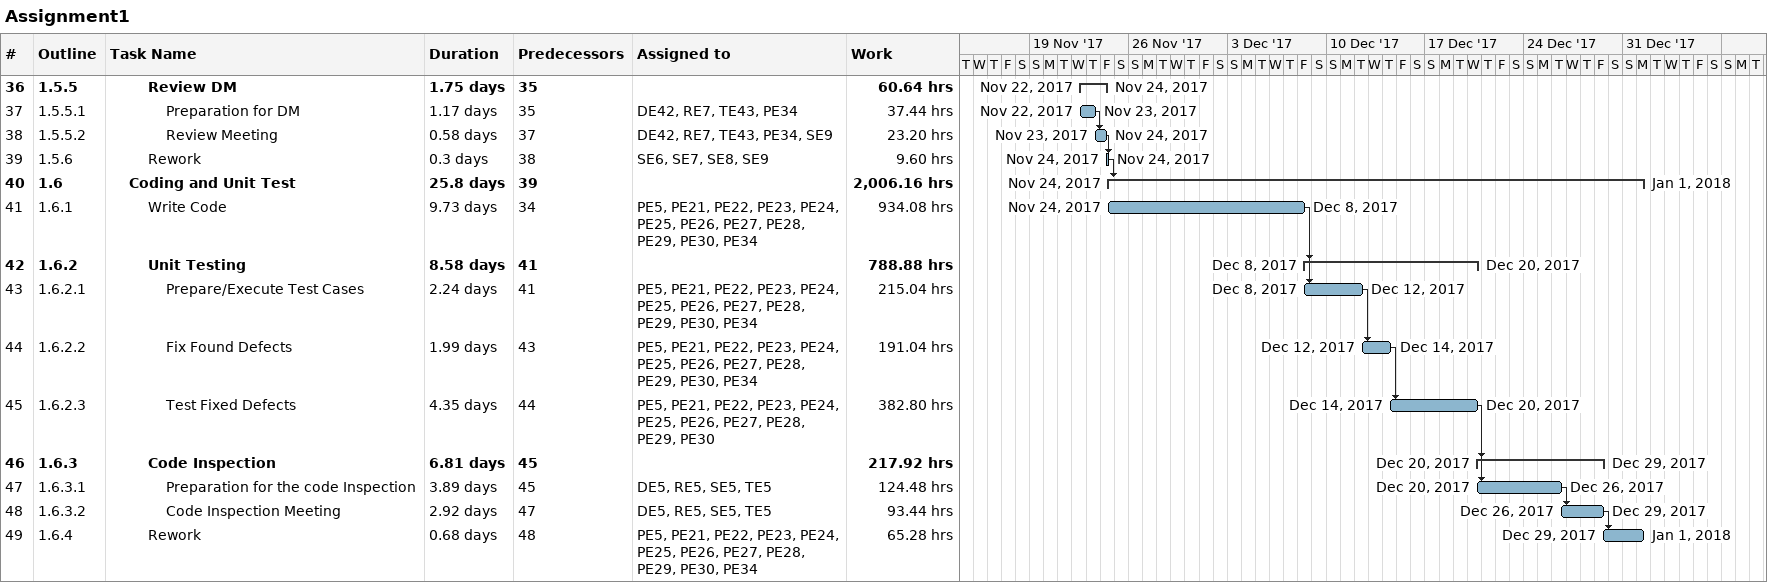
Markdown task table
Assignment1

| ID | WBS | Task | Duration | Start | Finish | Predecessors | Resources | Work (h) |
|---|---|---|---|---|---|---|---|---|
| 36 | 1.5.5 | **Review DM** | 1.75d | 2017-11-22 | 2017-11-24 | 35 |  | 60.64 |
| 37 | 1.5.5.1 | Preparation for DM | 1.17d | 2017-11-22 | 2017-11-23 | 35 | DE42, RE7, TE43, PE34 | 37.44 |
| 38 | 1.5.5.2 | Review Meeting | 0.58d | 2017-11-23 | 2017-11-24 | 37 | DE42, RE7, TE43, PE34, SE9 | 23.20 |
| 39 | 1.5.6 | Rework | 0.3d | 2017-11-24 | 2017-11-24 | 38 | SE6, SE7, SE8, SE9 | 9.60 |
| 40 | 1.6 | **Coding and Unit Test** | 25.8d | 2017-11-24 | 2018-01-01 | 39 |  | 2006.16 |
| 41 | 1.6.1 | Write Code | 9.73d | 2017-11-24 | 2017-12-08 | 34 | PE5, PE21, PE22, PE23, PE24, PE25, PE26, PE27, PE28, PE29, PE30, PE34 | 934.08 |
| 42 | 1.6.2 | **Unit Testing** | 8.58d | 2017-12-08 | 2017-12-20 | 41 |  | 788.88 |
| 43 | 1.6.2.1 | Prepare/Execute Test Cases | 2.24d | 2017-12-08 | 2017-12-12 | 41 | PE5, PE21, PE22, PE23, PE24, PE25, PE26, PE27, PE28, PE29, PE30, PE34 | 215.04 |
| 44 | 1.6.2.2 | Fix Found Defects | 1.99d | 2017-12-12 | 2017-12-14 | 43 | PE5, PE21, PE22, PE23, PE24, PE25, PE26, PE27, PE28, PE29, PE30, PE34 | 191.04 |
| 45 | 1.6.2.3 | Test Fixed Defects | 4.35d | 2017-12-14 | 2017-12-20 | 44 | PE5, PE21, PE22, PE23, PE24, PE25, PE26, PE27, PE28, PE29, PE30 | 382.80 |
| 46 | 1.6.3 | **Code Inspection** | 6.81d | 2017-12-20 | 2017-12-29 | 45 |  | 217.92 |
| 47 | 1.6.3.1 | Preparation for the code Inspection | 3.89d | 2017-12-20 | 2017-12-26 | 45 | DE5, RE5, SE5, TE5 | 124.48 |
| 48 | 1.6.3.2 | Code Inspection Meeting | 2.92d | 2017-12-26 | 2017-12-29 | 47 | DE5, RE5, SE5, TE5 | 93.44 |
| 49 | 1.6.4 | Rework | 0.68d | 2017-12-29 | 2018-01-01 | 48 | PE5, PE21, PE22, PE23, PE24, PE25, PE26, PE27, PE28, PE29, PE30, PE34 | 65.28 |
